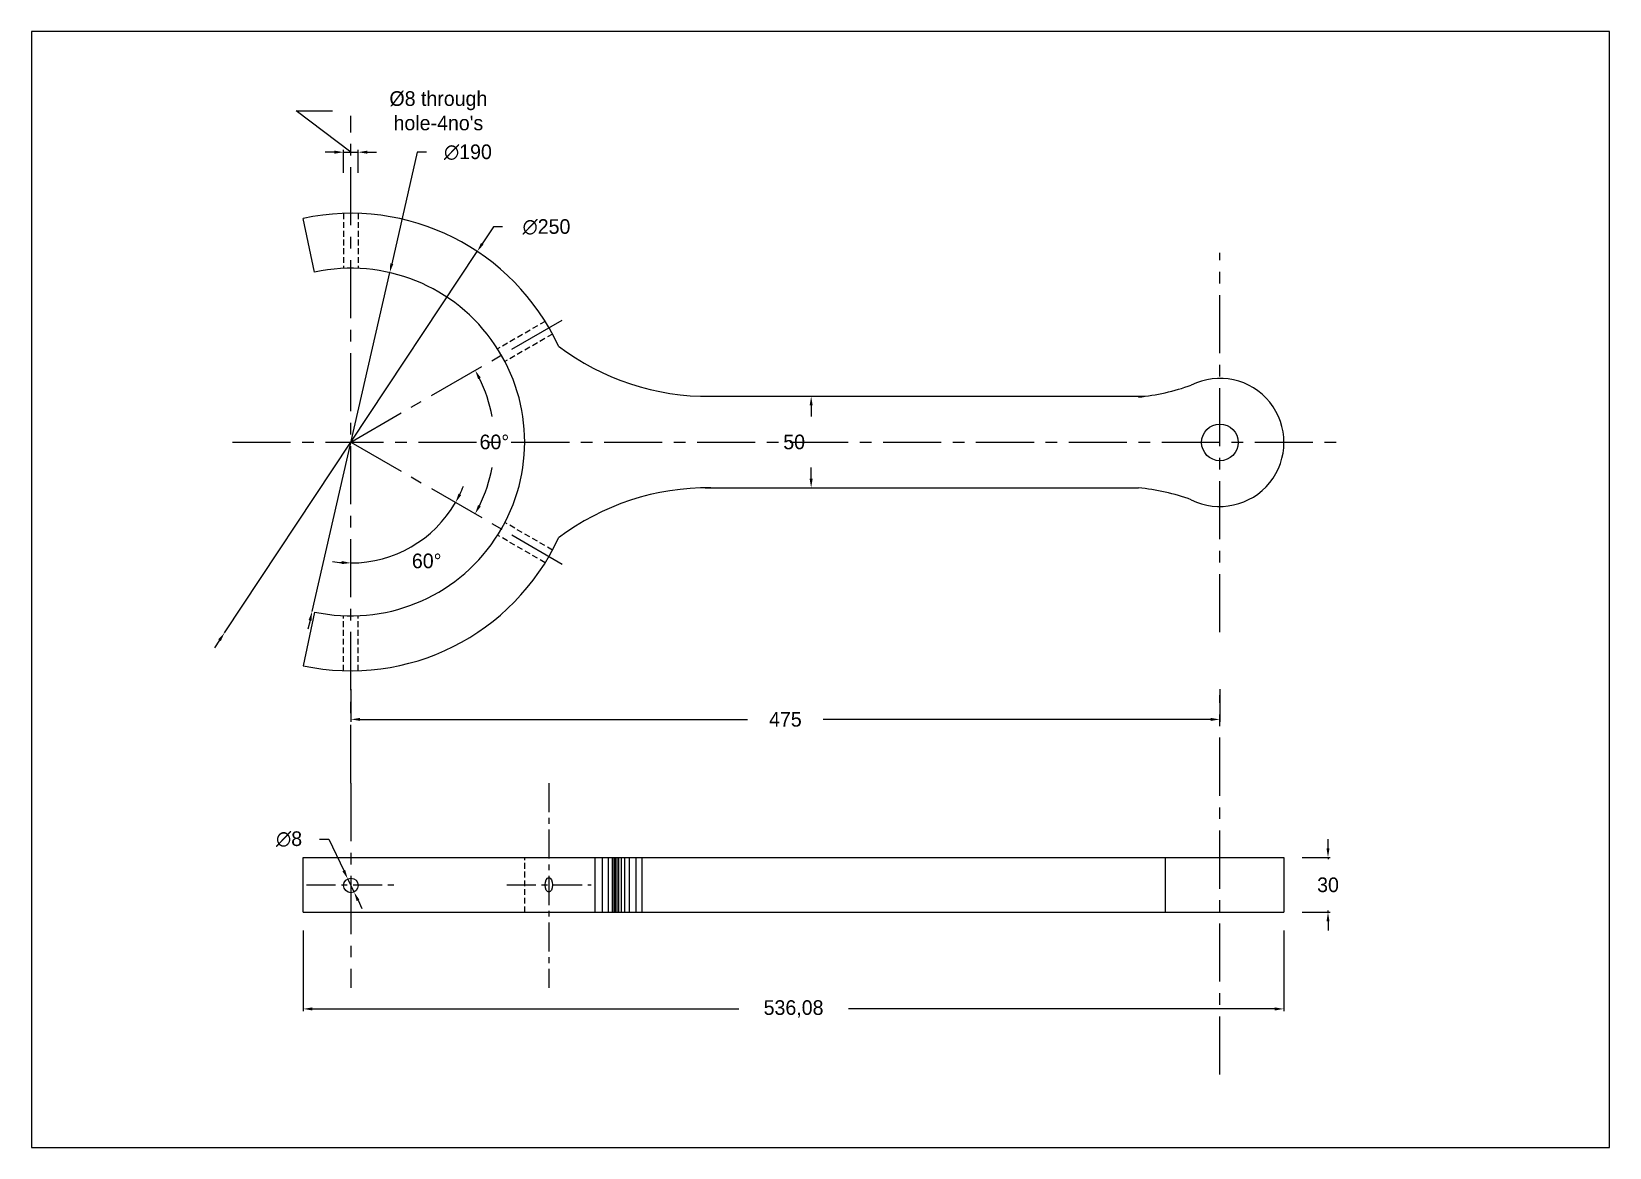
# Model space of a CAD drawing. Header units: millimetres. Extents: x 4091 to 6129, y 2434 to 3198.
# Drawn here: x 4091 to 4953, y 2589 to 3198 of the extents above; entities outside this region: 1.
import ezdxf

# ---------------------------------------------------------------- set-up
doc = ezdxf.new("R2010")
doc.units = ezdxf.units.MM
doc.linetypes.add('CENTER', pattern=[50.8, 31.75, -6.35, 6.35, -6.35])
doc.linetypes.add('HIDDEN', pattern=[9.525, 6.35, -3.175])
doc.dimstyles.new('ISO-25', dxfattribs={"dimtxt": 8, "dimasz": 5, "dimexe": 1.25, "dimexo": 10, "dimgap": 10, "dimtad": 0, "dimtih": 1, "dimtoh": 1, "dimtxsty": 'Standard', "dimcen": 0, "dimadec": 0, "dimazin": 0, "dimtfac": 1, "dimtmove": 1, "dimatfit": 3, "dimfxl": 1, "dimlwd": 5, "dimlwe": 5, "dimarcsym": 0})

# ---------------------------------------------------------------- blocks, each defined once
blk = doc.blocks.new('*D15')
at = {"color": 0, "linetype": 'Continuous', "lineweight": 5, "transparency": 16777216}
for p, q in [((4265.12, 3132.53), (4235.12, 3155.11)), ((4235.12, 3155.11), (4255.12, 3155.11)), ((4256.12, 3132.53), (4251.12, 3132.53)), ((4261.12, 3121.19), (4261.12, 3133.78)), ((4261.12, 3132.53), (4269.12, 3132.53)), ((4261.12, 3132.53), (4269.12, 3132.53)), ((4269.12, 3121.19), (4269.12, 3133.78)), ((4274.12, 3132.53), (4279.12, 3132.53))]:
    blk.add_line(p, q, dxfattribs=at)
at = {"color": 0, "linetype": 'Continuous', "transparency": 16777216}
for points in [[(4256.12, 3133.37), (4256.12, 3131.7), (4261.12, 3132.53)], [(4274.12, 3133.37), (4274.12, 3131.7), (4269.12, 3132.53)]]:
    blk.add_solid(points, dxfattribs=at)
at = {"layer": 'Defpoints', "color": 0, "linetype": 'Continuous', "transparency": 16777216}
for p in [(4269.12, 3132.53), (4261.12, 3111.19), (4269.12, 3111.19)]:
    blk.add_point(p, dxfattribs=at)
at = {"color": 0, "linetype": 'Continuous', "transparency": 16777216, "insert": (4312.95, 3155.11), "char_height": 8, "width": 95.6493, "attachment_point": 5}
blk.add_mtext("%%C8 through hole-4no's", dxfattribs=at)
blk = doc.blocks.new('*D16')
at = {"color": 0, "linetype": 'Continuous', "lineweight": 5, "transparency": 16777216}
for p, q in [((4239.05, 2707.1), (4239.05, 2663.06)), ((4775.12, 2707.1), (4775.12, 2663.06)), ((4244.05, 2664.31), (4477.09, 2664.31)), ((4770.12, 2664.31), (4537.09, 2664.31))]:
    blk.add_line(p, q, dxfattribs=at)
at = {"color": 0, "linetype": 'Continuous', "transparency": 16777216}
for points in [[(4244.05, 2665.14), (4244.05, 2663.47), (4239.05, 2664.31)], [(4770.12, 2665.14), (4770.12, 2663.47), (4775.12, 2664.31)]]:
    blk.add_solid(points, dxfattribs=at)
at = {"layer": 'Defpoints', "color": 0, "linetype": 'Continuous', "transparency": 16777216}
for p in [(4239.05, 2717.1), (4775.12, 2717.1), (4775.12, 2664.31)]:
    blk.add_point(p, dxfattribs=at)
at = {"color": 0, "linetype": 'Continuous', "transparency": 16777216, "insert": (4507.09, 2664.31), "char_height": 8, "attachment_point": 5}
blk.add_mtext('536,08', dxfattribs=at)
blk = doc.blocks.new('*D17')
at = {"color": 0, "linetype": 'Continuous', "lineweight": 5, "transparency": 16777216}
for p, q in [((4799.22, 2752.1), (4799.22, 2757.1)), ((4785.12, 2747.1), (4800.47, 2747.1)), ((4799.22, 2747.1), (4799.22, 2746.1)), ((4785.12, 2717.1), (4800.47, 2717.1)), ((4799.22, 2717.1), (4799.22, 2718.1)), ((4799.22, 2712.1), (4799.22, 2707.1))]:
    blk.add_line(p, q, dxfattribs=at)
at = {"color": 0, "linetype": 'Continuous', "transparency": 16777216}
for points in [[(4798.39, 2752.1), (4800.05, 2752.1), (4799.22, 2747.1)], [(4798.39, 2712.1), (4800.05, 2712.1), (4799.22, 2717.1)]]:
    blk.add_solid(points, dxfattribs=at)
at = {"layer": 'Defpoints', "color": 0, "linetype": 'Continuous', "transparency": 16777216}
for p in [(4775.12, 2747.1), (4799.22, 2747.1), (4775.12, 2717.1)]:
    blk.add_point(p, dxfattribs=at)
at = {"color": 0, "linetype": 'Continuous', "transparency": 16777216, "insert": (4799.22, 2732.1), "char_height": 8, "attachment_point": 5}
blk.add_mtext('30', dxfattribs=at)
blk = doc.blocks.new('*D18')
at = {"color": 0, "linetype": 'Continuous', "lineweight": 5, "transparency": 16777216}
for p, q in [((4265.12, 2839.12), (4265.12, 2821.29)), ((4740.12, 2839.12), (4740.12, 2821.29)), ((4270.12, 2822.54), (4481.96, 2822.54)), ((4735.12, 2822.54), (4523.29, 2822.54))]:
    blk.add_line(p, q, dxfattribs=at)
at = {"color": 0, "linetype": 'Continuous', "transparency": 16777216}
for points in [[(4270.12, 2823.37), (4270.12, 2821.71), (4265.12, 2822.54)], [(4735.12, 2823.37), (4735.12, 2821.71), (4740.12, 2822.54)]]:
    blk.add_solid(points, dxfattribs=at)
at = {"layer": 'Defpoints', "color": 0, "linetype": 'Continuous', "transparency": 16777216}
for p in [(4265.12, 2849.12), (4740.12, 2849.12), (4740.12, 2822.54)]:
    blk.add_point(p, dxfattribs=at)
at = {"color": 0, "linetype": 'Continuous', "transparency": 16777216, "insert": (4502.62, 2822.54), "char_height": 8, "attachment_point": 5}
blk.add_mtext('475', dxfattribs=at)
blk = doc.blocks.new('*D19')
at = {"color": 0, "linetype": 'Continuous', "lineweight": 5, "transparency": 16777216}
for p, q in [((4343.03, 3091.65), (4336.95, 3082.48)), ((4348.03, 3091.65), (4343.03, 3091.65)), ((4196.06, 2869.93), (4334.19, 3078.31)), ((4193.3, 2865.76), (4190.54, 2861.6))]:
    blk.add_line(p, q, dxfattribs=at)
at = {"color": 0, "linetype": 'Continuous', "transparency": 16777216}
for points in [[(4336.25, 3082.94), (4337.64, 3082.02), (4334.19, 3078.31)], [(4192.61, 2866.22), (4194, 2865.3), (4196.06, 2869.93)]]:
    blk.add_solid(points, dxfattribs=at)
at = {"layer": 'Defpoints', "color": 0, "linetype": 'Continuous', "transparency": 16777216}
for p in [(4334.19, 3078.31), (4196.06, 2869.93)]:
    blk.add_point(p, dxfattribs=at)
at = {"color": 0, "linetype": 'Continuous', "transparency": 16777216, "insert": (4372.03, 3091.65), "char_height": 8, "attachment_point": 5}
blk.add_mtext('∅250', dxfattribs=at)
blk = doc.blocks.new('*D20')
at = {"color": 0, "linetype": 'Continuous', "lineweight": 5, "transparency": 16777216}
for p, q in [((4301.43, 3132.49), (4287.47, 3071.59)), ((4306.43, 3132.49), (4301.43, 3132.49)), ((4243.9, 2881.52), (4286.35, 3066.72)), ((4242.78, 2876.65), (4241.66, 2871.78))]:
    blk.add_line(p, q, dxfattribs=at)
at = {"color": 0, "linetype": 'Continuous', "transparency": 16777216}
for points in [[(4286.66, 3071.78), (4288.28, 3071.41), (4286.35, 3066.72)], [(4241.97, 2876.84), (4243.59, 2876.46), (4243.9, 2881.52)]]:
    blk.add_solid(points, dxfattribs=at)
at = {"layer": 'Defpoints', "color": 0, "linetype": 'Continuous', "transparency": 16777216}
for p in [(4286.35, 3066.72), (4243.9, 2881.52)]:
    blk.add_point(p, dxfattribs=at)
at = {"color": 0, "linetype": 'Continuous', "transparency": 16777216, "insert": (4329.1, 3132.49), "char_height": 8, "attachment_point": 5}
blk.add_mtext('∅190', dxfattribs=at)
blk = doc.blocks.new('*D21')
at = {"color": 0, "linetype": 'Continuous', "lineweight": 5, "transparency": 16777216}
for p, q in [((4248, 2757.09), (4253, 2757.09)), ((4253, 2757.09), (4261.24, 2739.9)), ((4266.85, 2728.17), (4263.4, 2735.39)), ((4269.01, 2723.66), (4271.17, 2719.15))]:
    blk.add_line(p, q, dxfattribs=at)
at = {"color": 0, "linetype": 'Continuous', "transparency": 16777216}
for points in [[(4261.99, 2740.26), (4260.48, 2739.54), (4263.4, 2735.39)], [(4269.77, 2724.02), (4268.26, 2723.3), (4266.85, 2728.17)]]:
    blk.add_solid(points, dxfattribs=at)
at = {"layer": 'Defpoints', "color": 0, "linetype": 'Continuous', "transparency": 16777216}
for p in [(4263.4, 2735.39), (4266.85, 2728.17)]:
    blk.add_point(p, dxfattribs=at)
at = {"color": 0, "linetype": 'Continuous', "transparency": 16777216, "insert": (4231.33, 2757.09), "char_height": 8, "attachment_point": 5}
blk.add_mtext('∅8', dxfattribs=at)
blk = doc.blocks.new('*D30')
at = {"color": 0, "linetype": 'Continuous', "lineweight": 5, "transparency": 16777216}
for start, end in [(10.28477, 26.34594), (333.65406, 349.71523)]:
    blk.add_arc((4265.12, 2974.12), 78.41, start, end, dxfattribs=at)
at = {"color": 0, "linetype": 'Continuous', "transparency": 16777216}
for points in [[(4334.66, 3008.53), (4336.13, 3009.31), (4333.03, 3013.33)], [(4336.13, 2938.93), (4334.66, 2939.72), (4333.03, 2934.91)]]:
    blk.add_solid(points, dxfattribs=at)
at = {"layer": 'Defpoints', "color": 0, "linetype": 'Continuous', "transparency": 16777216}
for p in [(4383.93, 3042.72), (4265.12, 2974.12), (4265.12, 2974.12), (4342.35, 2960.5), (4383.93, 2905.53)]:
    blk.add_point(p, dxfattribs=at)
at = {"color": 0, "linetype": 'Continuous', "transparency": 16777216, "insert": (4343.54, 2974.12), "char_height": 8, "attachment_point": 5}
blk.add_mtext('60°', dxfattribs=at)
blk = doc.blocks.new('*D31')
at = {"color": 0, "linetype": 'Continuous', "lineweight": 5, "transparency": 16777216}
for start, end in [(334.33656, 338.67312), (270, 330), (261.32688, 265.66344)]:
    blk.add_arc((4265.12, 2974.12), 66.08, start, end, dxfattribs=at)
at = {"color": 0, "linetype": 'Continuous', "transparency": 16777216}
for points in [[(4325.42, 2945.12), (4323.95, 2945.89), (4322.35, 2941.08)], [(4260.16, 2909.07), (4260.1, 2907.4), (4265.12, 2908.04)]]:
    blk.add_solid(points, dxfattribs=at)
at = {"layer": 'Defpoints', "color": 0, "linetype": 'Continuous', "transparency": 16777216}
for p in [(4265.12, 3152.42), (4265.12, 2974.12), (4287.72, 2912.03), (4383.93, 2905.53), (4265.12, 2787.78)]:
    blk.add_point(p, dxfattribs=at)
at = {"color": 0, "linetype": 'Continuous', "transparency": 16777216, "insert": (4306.55, 2909.1), "char_height": 8, "attachment_point": 5}
blk.add_mtext('60°', dxfattribs=at)
blk = doc.blocks.new('*D32')
at = {"color": 0, "linetype": 'Continuous', "lineweight": 5, "transparency": 16777216}
for p, q in [((4508.89, 2999.12), (4515.46, 2999.12)), ((4516.71, 2994.12), (4516.71, 2988.12)), ((4516.71, 2954.12), (4516.71, 2960.12)), ((4507.8, 2949.12), (4515.46, 2949.12))]:
    blk.add_line(p, q, dxfattribs=at)
at = {"color": 0, "linetype": 'Continuous', "transparency": 16777216}
for points in [[(4515.87, 2994.12), (4517.54, 2994.12), (4516.71, 2999.12)], [(4515.87, 2954.12), (4517.54, 2954.12), (4516.71, 2949.12)]]:
    blk.add_solid(points, dxfattribs=at)
at = {"layer": 'Defpoints', "color": 0, "linetype": 'Continuous', "transparency": 16777216}
for p in [(4518.89, 2999.12), (4516.71, 2949.12), (4517.8, 2949.12)]:
    blk.add_point(p, dxfattribs=at)
at = {"color": 0, "linetype": 'Continuous', "transparency": 16777216, "insert": (4507.41, 2974.12), "char_height": 8, "attachment_point": 5}
blk.add_mtext('50', dxfattribs=at)

msp = doc.modelspace()

# ---------------------------------------------------------------- linework, layer by layer
at = {"linetype": 'CENTER', "lineweight": 5}
for p, q in [((4265.125, 2787.776), (4265.125, 3152.423)), ((4740.125, 2870.229), (4740.125, 3077.592)), ((4265.125, 2974.121), (4383.933, 3042.715)), ((4200.39, 2974.121), (4806.111, 2974.121)), ((4265.125, 2974.121), (4383.933, 2905.527)), ((4740.125, 2628.419), (4740.125, 2835.782)), ((4265.125, 2787.776), (4265.125, 2675.782))]:
    msp.add_line(p, q, dxfattribs=at)
at = {"linetype": 'Continuous'}
for p, q in [((4245.305, 3067.031), (4239.047, 3096.371)), ((4458.805, 2999.121), (4699.243, 2999.121)), ((4458.805, 2949.121), (4695.55, 2949.121)), ((4245.305, 2881.212), (4239.047, 2851.872)), ((4239.047, 2747.101), (4775.125, 2747.101)), ((4239.047, 2717.101), (4239.047, 2747.101)), ((4710.233, 2747.101), (4710.233, 2717.101)), ((4775.125, 2747.101), (4775.125, 2717.101)), ((4239.047, 2717.101), (4775.125, 2717.101))]:
    msp.add_line(p, q, dxfattribs=at)
at = {"linetype": 'HIDDEN', "lineweight": 5, "ltscale": 0.5}
for p, q in [((4261.125, 3099.057), (4261.125, 3069.037)), ((4269.125, 3099.057), (4269.125, 3069.037)), ((4371.322, 3040.053), (4345.324, 3025.043)), ((4375.322, 3033.125), (4349.324, 3018.115)), ((4375.322, 2915.117), (4349.324, 2930.127)), ((4371.322, 2908.189), (4345.324, 2923.199)), ((4261.125, 2849.185), (4261.125, 2879.205)), ((4269.125, 2849.185), (4269.125, 2879.205)), ((4360.125, 2717.101), (4360.125, 2747.101))]:
    msp.add_line(p, q, dxfattribs=at)
at = {"linetype": 'CENTER', "lineweight": 5, "ltscale": 0.5}
for p, q in [((4373.322, 2787.776), (4373.322, 2675.782)), ((4240.891, 2732.101), (4289.721, 2732.101)), ((4350.277, 2732.101), (4396.48, 2732.101))]:
    msp.add_line(p, q, dxfattribs=at)
at = {"color": 252, "linetype": 'Continuous', "lineweight": 5, "true_color": 0x939598}
for p, q in [((4398.546, 2747.101), (4398.546, 2717.101)), ((4402.438, 2747.101), (4402.438, 2717.101)), ((4405.773, 2747.101), (4405.773, 2717.101)), ((4407.886, 2747.101), (4407.886, 2717.101)), ((4408.887, 2747.101), (4408.887, 2717.101)), ((4409.665, 2747.101), (4409.665, 2717.101)), ((4410.555, 2747.101), (4410.555, 2717.101)), ((4411.444, 2747.101), (4411.444, 2717.101)), ((4412.779, 2747.101), (4412.779, 2717.101)), ((4414.669, 2747.101), (4414.669, 2717.101)), ((4417.226, 2747.101), (4417.226, 2717.101)), ((4420.784, 2747.101), (4420.784, 2717.101)), ((4424.231, 2747.101), (4424.231, 2717.101))]:
    msp.add_line(p, q, dxfattribs=at)
at = {"linetype": 'Continuous'}
msp.add_lwpolyline([(4090.571, 3198.451), (4090.571, 2588.611), (4953.059, 2588.611), (4953.059, 3198.451)], close=True, dxfattribs=at)
for centre, radius in [((4740.125, 2973.91), 10), ((4265.125, 2731.779), 4)]:
    msp.add_circle(centre, radius, dxfattribs=at)
for centre, radius, start, end in [((4265.125, 2974.121), 125, 24.785091, 102.041764), ((4265.125, 2974.121), 95, 257.958236, 102.041764), ((4460.314, 3134.588), 135.475, 232.908335, 270.638284), ((4683.769, 3118.35), 120.228, 275.62312, 289.807511), ((4740.125, 2973.91), 35, 243.504543, 116.495457), ((4460.314, 2813.655), 135.475, 89.361716, 127.091665), ((4683.769, 2829.471), 120.228, 70.192489, 84.37688), ((4265.125, 2974.121), 125, 257.958236, 335.214909)]:
    msp.add_arc(centre, radius, start, end, dxfattribs=at)
msp.add_ellipse((4373.322, 2732.101), major_axis=(0, -4), ratio=0.5, dxfattribs=at)

# ---------------------------------------------------------------- texts
at = {"insert": (6129.309, 2434.12), "char_height": 6.49143, "width": 5290.12332, "attachment_point": 1}
msp.add_mtext('{\\fTimes New Roman|b0|i0|c0|p18; }', dxfattribs=at)

# ---------------------------------------------------------------- dimensions: what is measured, and where the dimension line sits
at = {"linetype": 'Continuous'}
dim = msp.add_linear_dim(base=(4269.125, 3132.535), p1=(4261.125, 3111.189), p2=(4269.125, 3111.189), text="%%C<> through hole-4no's", dimstyle='ISO-25', dxfattribs=at)
dim.commit()
dim.dimension.update_dxf_attribs({"geometry": '*D15', "text_midpoint": (4265.125, 3155.113), "dimtype": 160})
dim = msp.add_angular_dim_2l(base=(4287.724, 2912.029), line1=((4265.125, 2787.776), (4265.125, 3152.423)), line2=((4265.125, 2974.121), (4383.933, 2905.527)), dimstyle='ISO-25', dxfattribs=at)
dim.commit()
dim.dimension.update_dxf_attribs({"geometry": '*D31', "text_midpoint": (4306.549, 2909.1), "dimtype": 162})
for p1, p2, picture, middle in [((4243.895, 2881.523), (4286.354, 3066.719), '*D20', (4301.433, 3132.492)), ((4196.064, 2869.931), (4334.185, 3078.311), '*D19', (4343.026, 3091.649)), ((4266.853, 2728.172), (4263.396, 2735.386), '*D21', (4252.998, 2757.089))]:
    dim = msp.add_diameter_dim_2p(p1=p1, p2=p2, dimstyle='ISO-25', dxfattribs=at)
    dim.commit()
    dim.dimension.update_dxf_attribs({"geometry": picture, "text_midpoint": middle, "dimtype": 163})
dim = msp.add_angular_dim_2l(base=(4342.347, 2960.505), line1=((4265.125, 2974.121), (4383.933, 3042.715)), line2=((4265.125, 2974.121), (4383.933, 2905.527)), dimstyle='ISO-25', dxfattribs=at)
dim.commit()
dim.dimension.update_dxf_attribs({"geometry": '*D30', "text_midpoint": (4343.538, 2974.121)})
dim = msp.add_linear_dim(base=(4516.706, 2949.121), p1=(4518.892, 2999.121), p2=(4517.799, 2949.121), angle=90, dimstyle='ISO-25', dxfattribs=at)
dim.commit()
dim.dimension.update_dxf_attribs({"geometry": '*D32', "text_midpoint": (4507.41, 2974.121), "dimtype": 160})
for base, p1, p2, picture, middle in [((4740.125, 2822.54), (4265.125, 2849.121), (4740.125, 2849.121), '*D18', (4502.625, 2822.54)), ((4775.125, 2664.306), (4239.047, 2717.101), (4775.125, 2717.101), '*D16', (4507.086, 2664.306))]:
    dim = msp.add_linear_dim(base=base, p1=p1, p2=p2, dimstyle='ISO-25', dxfattribs=at)
    dim.commit()
    dim.dimension.update_dxf_attribs({"geometry": picture, "text_midpoint": middle})
dim = msp.add_linear_dim(base=(4799.221, 2747.101), p1=(4775.125, 2717.101), p2=(4775.125, 2747.101), angle=90, dimstyle='ISO-25', dxfattribs=at)
dim.commit()
dim.dimension.update_dxf_attribs({"geometry": '*D17', "text_midpoint": (4799.221, 2732.101)})

doc.saveas('drawing.dxf')
